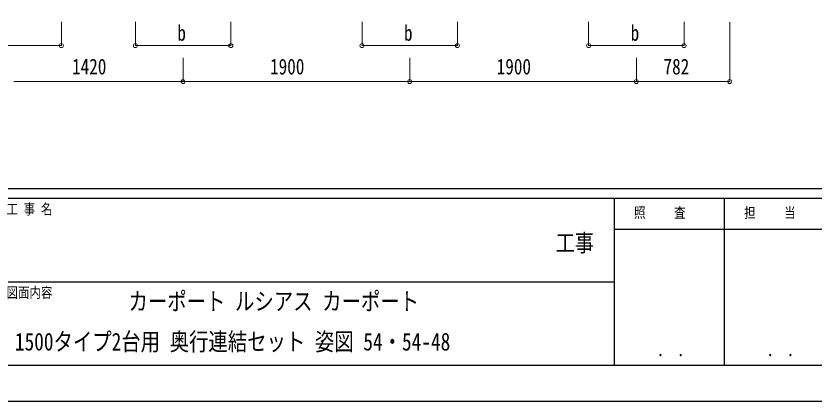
# Model space of a CAD drawing. Units: millimetres, scale not verified. Extents: x -16820 to 16820, y -11880 to 11880.
# Drawn here: x 164 to 6855, y -11880 to -8649 of the extents above; entities that cross this region are included whole.
import ezdxf
from ezdxf.enums import TextEntityAlignment as Align

# ---------------------------------------------------------------- set-up
doc = ezdxf.new("R2010")
doc.units = ezdxf.units.MM
doc.header["$LTSCALE"] = 40
doc.layers.add('0-2_USER1', color=92, linetype='Continuous')
doc.layers.add('0-7_YKK_ZWAK', color=134, linetype='Continuous')
doc.layers.add('0-6_YKK_D', color=200, linetype='Continuous', lineweight=18)
doc.styles.add('ＭＳ ゴシック', font='')
doc.styles.get('ＭＳ ゴシック').set_extended_font_data('MS Gothic')

msp = doc.modelspace()

# ---------------------------------------------------------------- linework, layer by layer
at = {"layer": '0-6_YKK_D'}
for p, q in [((545.09, -8699.09), (545.09, -8899.09)), ((1165.09, -8699.09), (1165.09, -8899.09)), ((1965.09, -8699.09), (1965.09, -8899.09)), ((3065.09, -8699.09), (3065.09, -8899.09)), ((3865.09, -8699.09), (3865.09, -8899.09)), ((4965.1, -8699.09), (4965.1, -8899.09)), ((5765.1, -8699.09), (5765.1, -8899.09)), ((6147.2, -8700.62), (6147.2, -9200.62)), ((-254.91, -8898.09), (545.09, -8898.09)), ((1165.09, -8898.09), (1965.09, -8898.09)), ((3065.09, -8898.09), (3865.09, -8898.09)), ((4965.1, -8898.09), (5765.1, -8898.09)), ((1565.09, -8999.62), (1565.09, -9200.62)), ((1565.09, -8999.62), (1565.09, -9200.62)), ((3465.09, -8999.62), (3465.09, -9200.62)), ((3465.09, -8999.62), (3465.09, -9200.62)), ((5365.1, -8999.62), (5365.1, -9200.62)), ((5365.1, -8999.62), (5365.1, -9200.62)), ((145.09, -9199.62), (1565.09, -9199.62)), ((1565.09, -9199.62), (3465.09, -9199.62)), ((3465.09, -9199.62), (5365.1, -9199.62)), ((6147.2, -9199.62), (5365.1, -9199.62))]:
    msp.add_line(p, q, dxfattribs=at)
for centre in [(545.09, -8898.09), (1165.09, -8898.09), (1965.09, -8898.09), (3065.09, -8898.09), (3865.09, -8898.09), (4965.1, -8898.09), (5765.1, -8898.09), (1565.09, -9199.62), (1565.09, -9199.62), (3465.09, -9199.62), (3465.09, -9199.62), (5365.1, -9199.62), (5365.1, -9199.62), (6147.2, -9199.62)]:
    msp.add_circle(centre, 17, dxfattribs=at)
at = {"layer": '0-7_YKK_ZWAK'}
for p, q in [((15580.08, -10100), (-15619.92, -10100)), ((5180.08, -10180), (-19.92, -10180)), ((6100.08, -10180), (6100.08, -11580)), ((7940.08, -10440), (5180.08, -10440)), ((-19.92, -10880), (5180.08, -10880)), ((-19.92, -11580), (5180.08, -11580)), ((5180.08, -11580), (7940.08, -11580))]:
    msp.add_line(p, q, dxfattribs=at)
msp.add_lwpolyline([(-16820, -11880), (16820, -11880), (16820, 11880), (-16820, 11880)], close=True, dxfattribs=at)
msp.add_lwpolyline([(7940.08, -10180), (5180.08, -10180), (5180.08, -11580)], dxfattribs=at)

# ---------------------------------------------------------------- texts
at = {"layer": '0-2_USER1', "style": 'ＭＳ ゴシック', "width": 0.8}
for s, p in [('カーポート ルシアス カーポート', (1107.65, -11162.33)), ('1500タイプ2台用 奥行連結セット 姿図 54・54-48', (154.91, -11500.67))]:
    msp.add_text(s, height=148.8, dxfattribs=at).set_placement(p, align=Align.BOTTOM_LEFT)
at = {"layer": '0-6_YKK_D', "style": 'ＭＳ ゴシック', "width": 0.8}
for s, p in [('b', (1517.09, -8897.29)), ('b', (3417.09, -8897.29)), ('b', (5317.1, -8897.29)), ('1420', (634.29, -9179.62)), ('1900', (2294.29, -9179.62)), ('1900', (4194.29, -9179.62)), ('782', (5592.95, -9179.62))]:
    msp.add_text(s, height=132, dxfattribs=at).set_placement(p, align=Align.BOTTOM_LEFT)
at = {"layer": '0-7_YKK_ZWAK', "style": 'ＭＳ ゴシック', "width": 0.8}
for s, height, p in [('工 事 名', 87.98, (85.08, -10340)), ('照     査', 87.98, (5345.68, -10370)), ('担     当', 87.98, (6268.88, -10370)), ('工事', 146.6, (4689.33, -10669.86)), ('図面内容', 87.98, (85.08, -11040)), ('． ．', 103.7, (5540, -11537.41)), ('． ．', 103.7, (6460, -11537.41))]:
    msp.add_text(s, height=height, dxfattribs=at).set_placement(p, align=Align.BOTTOM_LEFT)

doc.saveas('drawing.dxf')
